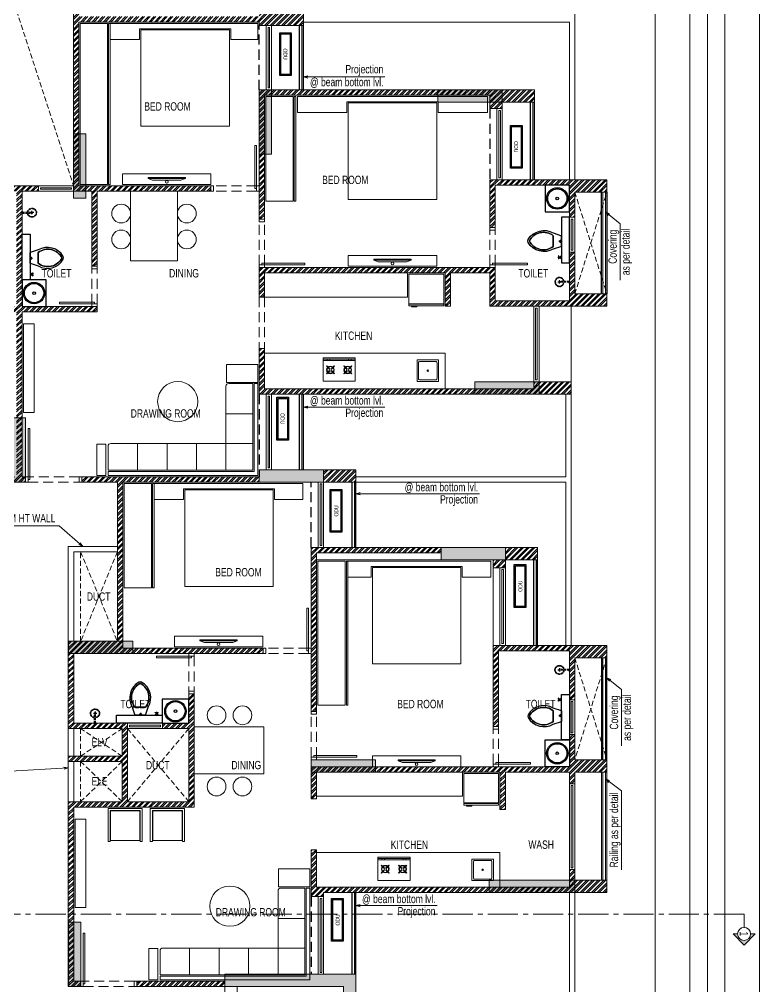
# Model space of a CAD drawing. Header units: inches. Extents: x 822859 to 1009930, y 496782 to 576896.
# Drawn here: x 873649 to 887462, y 515730 to 533772 of the extents above; entities that cross this region are included whole.
import ezdxf
from ezdxf.enums import TextEntityAlignment as Align

# ---------------------------------------------------------------- set-up
doc = ezdxf.new("R2010")
doc.units = ezdxf.units.IN
doc.header["$LTSCALE"] = 750
doc.header["$MEASUREMENT"] = 0
for name, pattern in [('CENTER', [2, 1.25, -0.25, 0.25, -0.25]), ('CENTER2', [1.125, 0.75, -0.125, 0.125, -0.125]), ('HIDDEN', [0.375, 0.25, -0.125]), ('HIDDEN2', [0.1875, 0.125, -0.0625])]:
    doc.linetypes.add(name, pattern=pattern)
for name, color, linetype, lineweight in [('COLUMN', 5, 'Continuous', 13), ('d-fur', 250, 'Continuous', 9), ('DOOR-MSA', 8, 'Continuous', 13), ('DOTTED LINE-MSA', 8, 'HIDDEN2', 13), ('ELE-01-MSA', 8, 'Continuous', 18), ('ELE-03-MSA', 145, 'Continuous', 18), ('ELE-04-MSA', 139, 'Continuous', 15), ('FURNITURE-MSA', 251, 'Continuous', 5), ('SECTION LINE', 14, 'CENTER', 9), ('TEXT DETAIL-MSA', 8, 'Continuous', 13), ('TEXT ROOM NAME-MSA', 8, 'Continuous', 13), ('WALL HATCH-MSA', 251, 'Continuous', 9), ('WALL-MSA', 11, 'Continuous', 18), ('WINDOW-MSA', 8, 'Continuous', 13)]:
    doc.layers.add(name, color=color, linetype=linetype, lineweight=lineweight)
for name, color, linetype in [('ELE-02-MSA', 8, 'Continuous'), ('P.FIXTURE', 8, 'Continuous'), ('R.C.C HATCH-MSA', 250, 'Continuous')]:
    doc.layers.add(name, color=color, linetype=linetype)
doc.styles.add('125', font='swisscl.ttf', dxfattribs={"height": 125})
doc.styles.add('ARIAL', font='ARIALN.TTF', dxfattribs={"height": 360})
doc.styles.add('Arial Narrow', font='swisscl.ttf', dxfattribs={"height": 150})
doc.styles.add('Arial-Reg', font='swisscl.ttf', dxfattribs={"height": 155})
doc.styles.add('MtXpl_Swis721_LtCn_B', font='swisscl.ttf')
doc.dimstyles.new('100 K.T', dxfattribs={"dimtxt": 360, "dimasz": 80, "dimexe": 0.18, "dimexo": 0.0625, "dimgap": 1, "dimtad": 1, "dimdec": 0, "dimzin": 0, "dimdsep": 46, "dimtxsty": 'ARIAL', "dimblk": 'DOT', "dimcen": 0.09, "dimse1": 1, "dimse2": 1, "dimclrd": 50, "dimclrt": 256, "dimadec": 0, "dimazin": 0, "dimtfac": 1, "dimtdec": 0, "dimtofl": 0, "dimtmove": 1, "dimatfit": 0, "dimfxl": 1, "dimtolj": 1, "dimtzin": 0, "dimlwd": -1, "dimarcsym": 0})
pattern_1 = [(45, (36976.4, 0), (-53.0330086, 53.0330086), []), (45, (37011.755, 0), (-53.0330086, 53.0330086), [])]

# ---------------------------------------------------------------- blocks, each defined once
blk = doc.blocks.new('t4tgg34')
for points in [[(375405, -62759), (375391, -62745), (375391, -62738), (375371, -62738), (375371, -62720), (375391, -62720), (375391, -62713), (375405, -62699), (375405, -62635), (375255, -62585, 0.412342), (374785, -62709, 0.132891), (374785, -62761, 0.412336), (375255, -62885), (375405, -62835)], [(375255, -62835, -0.475238), (374809, -62735, -0.475243), (375255, -62635)]]:
    blk.add_lwpolyline(points, format="xyb", close=True)
blk.add_lwpolyline([(375255, -62835), (375255, -62635, 0.475243), (374809, -62735, 0.475238), (375255, -62835, 0.489246)], format="xyb")
blk.add_lwpolyline([(375405, -62635), (375405, -62699), (375391, -62713), (375391, -62720), (375371, -62720), (375371, -62738), (375391, -62738), (375391, -62745), (375405, -62759), (375405, -62699), (375405, -62835)])
blk = doc.blocks.new('9')
at = {"linetype": 'Continuous'}
for p, q in [((709870, -390415), (709870, -390434)), ((709876, -390415), (709876, -390434)), ((709876, -390434), (709870, -390434))]:
    blk.add_line(p, q, dxfattribs=at)
for points in [[(709876, -390396), (709876, -390377), (709870, -390377), (709870, -390396)], [(709895, -390396), (709920, -390370), (709920, -390440), (709895, -390415)]]:
    blk.add_lwpolyline(points, dxfattribs=at)
blk.add_lwpolyline([(709895, -390415), (709870, -390415), (709870, -390396), (709895, -390396)], close=True, dxfattribs=at)
blk = doc.blocks.new('SHOWE')
at = {"linetype": 'HIDDEN', "ltscale": 0.2}
for p, q in [((3964261, -1171718), (3964261, -1171675)), ((3964261, -1171675), (3964263, -1171675)), ((3964261, -1171718), (3964263, -1171718)), ((3964264, -1171676), (3964264, -1171716)), ((3964269, -1171681), (3964269, -1171696)), ((3964269, -1171689), (3964438, -1171689)), ((3964269, -1171712), (3964269, -1171696)), ((3964269, -1171704), (3964438, -1171704)), ((3964479, -1171696), (3964416, -1171696)), ((3964447, -1171665), (3964447, -1171728))]:
    blk.add_line(p, q, dxfattribs=at)
for radius in [12.5, 10.6]:
    blk.add_circle((3964447, -1171696), radius, dxfattribs=at)
for centre, radius, start, end in [((3964447, -1171696), 84.1, 185.2383, 174.7617), ((3964447, -1171696), 81.4, 185.4105, 174.5895), ((3964447, -1171696), 78, 185.6496, 174.3504), ((3964262, -1171676), 1.76, 358.0282, 62.0821), ((3964262, -1171716), 1.76, 297.9179, 1.9718), ((3964260, -1171685), 10.1, 28.3436, 64.2104), ((3964260, -1171707), 10.1, 295.7896, 331.6564)]:
    blk.add_arc(centre, radius, start, end, dxfattribs=at)
blk = doc.blocks.new('A$C0454f6c0')
at = {"layer": 'WINDOW-MSA', "ltscale": 5000}
for points in [[(0, 1050), (0, 1000), (-100, 1000), (-100, 1050)], [(0, 0), (0, 50), (-100, 50), (-100, 0)]]:
    blk.add_lwpolyline(points, close=True, dxfattribs=at)
at = {"layer": 'WINDOW-MSA', "linetype": 'HIDDEN'}
for points in [[(-100, 1000), (-100, 50)], [(0, 50), (0, 1000)]]:
    blk.add_lwpolyline(points, dxfattribs=at)
at = {"layer": 'WINDOW-MSA', "ltscale": 5000, "elevation": 0}
blk.add_lwpolyline([(-50, 50), (-1000, 50), (-1000, 80), (-50, 80)], close=True, dxfattribs=at)
blk = doc.blocks.new('A$C16cd5f5f')
at = {"layer": 'WINDOW-MSA', "ltscale": 5000}
for points in [[(50, 50), (50, 850), (80, 850), (80, 50)], [(0, 0), (50, 0), (50, 100), (0, 100)], [(900, 0), (850, 0), (850, 100), (900, 100)]]:
    blk.add_lwpolyline(points, close=True, dxfattribs=at)
at = {"layer": 'WINDOW-MSA', "linetype": 'HIDDEN', "elevation": 0}
blk.add_lwpolyline([(50, 100), (850, 100)], dxfattribs=at)
at = {"layer": 'WINDOW-MSA', "linetype": 'HIDDEN'}
blk.add_lwpolyline([(50, 0), (850, 0)], dxfattribs=at)
blk = doc.blocks.new('A$Ca69f7aba')
at = {"layer": 'WINDOW-MSA', "ltscale": 5000}
for points in [[(-750, 0), (-700, 0), (-700, -100), (-750, -100)], [(0, 0), (-50, 0), (-50, -100), (0, -100)], [(-50, -50), (-50, -700), (-80, -700), (-80, -50)]]:
    blk.add_lwpolyline(points, close=True, dxfattribs=at)
at = {"layer": 'WINDOW-MSA', "linetype": 'HIDDEN'}
blk.add_lwpolyline([(-50, 0), (-700, 0)], dxfattribs=at)
at = {"layer": 'WINDOW-MSA', "linetype": 'HIDDEN', "elevation": 0}
blk.add_lwpolyline([(-50, -100), (-700, -100)], dxfattribs=at)
blk = doc.blocks.new('A$Cbea8c011')
at = {"layer": 'ELE-02-MSA', "elevation": 0}
for points in [[(400, -108), (-400, -108), (-400, 108), (400, 108)], [(380, -88), (-380, -88), (-380, 88), (380, 88)]]:
    blk.add_lwpolyline(points, close=True, dxfattribs=at)
at = {"layer": 'TEXT DETAIL-MSA', "style": 'Arial Narrow'}
blk.add_text('ODU', height=75, dxfattribs=at).set_placement((-106, -42, 0))
blk = doc.blocks.new('BLOCK-G & H TYPICAL COLOUMN')
at = {"layer": 'R.C.C HATCH-MSA'}
h = blk.add_hatch(color=256, dxfattribs=at)
h.dxf.hatch_style = 1
h.paths.add_polyline_path([(172697.62, -104207.75), (172688.57, -104207.75), (172688.57, -104255), (172697.62, -104255)])
h.paths.add_polyline_path([(172327.12, -104207.75), (172336.18, -104207.75), (172336.18, -104255), (172327.12, -104255)])
h.paths.add_polyline_path([(172819.88, -104207.75), (172819.88, -104216.81), (172867.12, -104216.81), (172867.12, -104207.75)])
h.paths.add_polyline_path([(172204.87, -104207.75), (172204.87, -104216.81), (172157.62, -104216.81), (172157.62, -104207.75)])
h.paths.add_polyline_path([(172561.18, -104240.06), (172552.12, -104240.06), (172552.12, -104287.31), (172561.18, -104287.31)])
h.paths.add_polyline_path([(172463.57, -104240.06), (172472.62, -104240.06), (172472.62, -104287.31), (172463.57, -104287.31)])
h.paths.add_polyline_path([(172177.87, -104422.2), (172177.87, -104431.25), (172130.62, -104431.25), (172130.62, -104422.2)])
h.paths.add_polyline_path([(172894.12, -104422.2), (172894.12, -104431.25), (172846.88, -104431.25), (172846.88, -104422.2)])
h.paths.add_polyline_path([(172336.12, -104486.75), (172336.12, -104495.81), (172288.87, -104495.81), (172288.87, -104486.75)])
h.paths.add_polyline_path([(172202.62, -104543.75), (172202.62, -104552.81), (172155.37, -104552.81), (172155.37, -104543.75)])
h.paths.add_polyline_path([(172822.13, -104543.75), (172822.13, -104552.81), (172869.37, -104552.81), (172869.37, -104543.75)])
h.paths.add_polyline_path([(172516.9, -104495.81), (172507.85, -104495.81), (172507.85, -104448.56), (172516.9, -104448.56)])
h.paths.add_polyline_path([(172697.62, -104104.25), (172688.57, -104104.25), (172688.57, -104057.01), (172697.62, -104057.01)])
h.paths.add_polyline_path([(172327.12, -104104.25), (172336.18, -104104.25), (172336.18, -104057.01), (172327.12, -104057.01)])
h.paths.add_polyline_path([(172819.88, -104104.25), (172819.88, -104095.2), (172867.12, -104095.2), (172867.12, -104104.25)])
h.paths.add_polyline_path([(172204.87, -104104.25), (172204.87, -104095.2), (172157.62, -104095.2), (172157.62, -104104.25)])
h.paths.add_polyline_path([(172561.18, -104071.94), (172552.12, -104071.94), (172552.12, -104024.7), (172561.18, -104024.7)])
h.paths.add_polyline_path([(172463.57, -104071.94), (172472.62, -104071.94), (172472.62, -104024.7), (172463.57, -104024.7)])
h.paths.add_polyline_path([(172177.87, -103889.81), (172177.87, -103880.75), (172130.62, -103880.75), (172130.62, -103889.81)])
h.paths.add_polyline_path([(172894.12, -103889.81), (172894.12, -103880.75), (172846.88, -103880.75), (172846.88, -103889.81)])
h.paths.add_polyline_path([(172336.12, -103825.25), (172336.12, -103816.2), (172288.87, -103816.2), (172288.87, -103825.25)])
h.paths.add_polyline_path([(172202.62, -103768.25), (172202.62, -103759.2), (172155.37, -103759.2), (172155.37, -103768.25)])
h.paths.add_polyline_path([(172822.13, -103768.25), (172822.13, -103759.2), (172869.37, -103759.2), (172869.37, -103768.25)])
h.paths.add_polyline_path([(172516.9, -103816.2), (172507.85, -103816.2), (172507.85, -103863.44), (172516.9, -103863.44)])
h.paths.add_polyline_path([(172548.37, -103699.31), (172548.37, -103690.25), (172595.62, -103690.25), (172595.62, -103699.31)])
h.paths.add_polyline_path([(172476.37, -103699.31), (172476.37, -103690.25), (172429.13, -103690.25), (172429.13, -103699.31)])
h.paths.add_polyline_path([(172726.82, -103612.31), (172726.82, -103603.25), (172774.06, -103603.25), (172774.06, -103612.31)])
h.paths.add_polyline_path([(172297.93, -103612.31), (172297.93, -103603.25), (172250.69, -103603.25), (172250.69, -103612.31)])
h.paths.add_polyline_path([(172920.37, -103523.81), (172920.37, -103514.75), (172857.56, -103514.75), (172857.56, -103523.81)])
h.paths.add_polyline_path([(172104.37, -103523.81), (172104.37, -103514.75), (172167.19, -103514.75), (172167.19, -103523.81)])
h.paths.add_polyline_path([(172476.37, -103492.94), (172467.32, -103492.94), (172467.32, -103445.7), (172476.37, -103445.7)])
h.paths.add_polyline_path([(172548.37, -103492.94), (172557.43, -103492.94), (172557.43, -103445.7), (172548.37, -103445.7)])
h.paths.add_polyline_path([(172663.43, -103454.75), (172759.5, -103454.75), (172759.5, -103349.7), (172663.43, -103349.7), (172663.43, -103358.75), (172750.44, -103358.75), (172750.44, -103445.7), (172663.43, -103445.7)])
h.paths.add_polyline_path([(172361.32, -103454.75), (172265.25, -103454.75), (172265.25, -103349.7), (172361.32, -103349.7), (172361.32, -103358.75), (172274.31, -103358.75), (172274.31, -103445.7), (172361.32, -103445.7)])
h.paths.add_polyline_path([(172428.37, -103358.75), (172419.32, -103358.75), (172419.32, -103311.51), (172428.37, -103311.51)])
h.paths.add_polyline_path([(172428.37, -103132.74), (172419.32, -103132.74), (172419.32, -103179.99), (172428.37, -103179.99)])
h.paths.add_polyline_path([(172151.62, -103286.75), (172151.62, -103277.7), (172104.37, -103277.7), (172104.37, -103286.75)])
h.paths.add_polyline_path([(172245.43, -103162.74), (172245.43, -103153.68), (172198.19, -103153.68), (172198.19, -103162.74)])
h.paths.add_polyline_path([(172428.37, -103021.25), (172419.32, -103021.25), (172419.32, -103068.5), (172428.37, -103068.5)])
h.paths.add_polyline_path([(172245.43, -102997.25), (172236.37, -102997.25), (172236.37, -103044.5), (172245.43, -103044.5)])
h.paths.add_polyline_path([(172104.37, -102997.25), (172104.37, -103006.31), (172151.62, -103006.31), (172151.62, -102997.25)])
h.paths.add_polyline_path([(172596.37, -103358.75), (172605.43, -103358.75), (172605.43, -103311.51), (172596.37, -103311.51)])
h.paths.add_polyline_path([(172596.37, -103132.74), (172605.43, -103132.74), (172605.43, -103179.99), (172596.37, -103179.99)])
h.paths.add_polyline_path([(172873.13, -103286.75), (172873.13, -103277.7), (172920.37, -103277.7), (172920.37, -103286.75)])
h.paths.add_polyline_path([(172779.32, -103162.74), (172779.32, -103153.68), (172826.56, -103153.68), (172826.56, -103162.74)])
h.paths.add_polyline_path([(172596.37, -103021.25), (172605.43, -103021.25), (172605.43, -103068.5), (172596.37, -103068.5)])
h.paths.add_polyline_path([(172779.32, -102997.25), (172788.37, -102997.25), (172788.37, -103044.5), (172779.32, -103044.5)])
h.paths.add_polyline_path([(172920.37, -102997.25), (172920.37, -103006.31), (172873.13, -103006.31), (172873.13, -102997.25)])
h.paths.add_polyline_path([(172548.37, -104612.7), (172548.37, -104621.75), (172595.62, -104621.75), (172595.62, -104612.7)])
h.paths.add_polyline_path([(172476.37, -104612.7), (172476.37, -104621.75), (172429.13, -104621.75), (172429.13, -104612.7)])
h.paths.add_polyline_path([(172297.93, -104699.7), (172297.93, -104708.75), (172250.69, -104708.75), (172250.69, -104699.7)])
h.paths.add_polyline_path([(172104.37, -104788.2), (172104.37, -104797.25), (172167.19, -104797.25), (172167.19, -104788.2)])
h.paths.add_polyline_path([(172726.82, -104699.7), (172726.82, -104708.75), (172774.06, -104708.75), (172774.06, -104699.7)])
h.paths.add_polyline_path([(172920.37, -104788.2), (172920.37, -104797.25), (172857.56, -104797.25), (172857.56, -104788.2)])
h.paths.add_polyline_path([(172476.37, -104819.06), (172467.32, -104819.06), (172467.32, -104866.31), (172476.37, -104866.31)])
h.paths.add_polyline_path([(172548.37, -104819.06), (172557.43, -104819.06), (172557.43, -104866.31), (172548.37, -104866.31)])
h.paths.add_polyline_path([(172663.43, -104857.25), (172759.5, -104857.25), (172759.5, -104962.31), (172663.43, -104962.31), (172663.43, -104953.25), (172750.44, -104953.25), (172750.44, -104866.31), (172663.43, -104866.31)])
h.paths.add_polyline_path([(172361.32, -104857.25), (172265.25, -104857.25), (172265.25, -104962.31), (172361.32, -104962.31), (172361.32, -104953.25), (172274.31, -104953.25), (172274.31, -104866.31), (172361.32, -104866.31)])
h.paths.add_polyline_path([(172428.37, -104953.25), (172419.32, -104953.25), (172419.32, -105000.5), (172428.37, -105000.5)])
h.paths.add_polyline_path([(172428.37, -105178.31), (172419.32, -105178.31), (172419.32, -105131.06), (172428.37, -105131.06)])
h.paths.add_polyline_path([(172151.62, -105025.25), (172151.62, -105034.31), (172104.37, -105034.31), (172104.37, -105025.25)])
h.paths.add_polyline_path([(172245.43, -105072.5), (172236.37, -105072.5), (172236.37, -105025.25), (172245.43, -105025.25)])
h.paths.add_polyline_path([(172428.37, -105290.75), (172419.32, -105290.75), (172419.32, -105243.51), (172428.37, -105243.51)])
h.paths.add_polyline_path([(172245.43, -105314.75), (172236.37, -105314.75), (172236.37, -105267.51), (172245.43, -105267.51)])
h.paths.add_polyline_path([(172104.37, -105277.35), (172113.43, -105277.35), (172113.43, -105314.75), (172104.37, -105314.75)])
h.paths.add_polyline_path([(172596.37, -104953.25), (172605.43, -104953.25), (172605.43, -105000.5), (172596.37, -105000.5)])
h.paths.add_polyline_path([(172596.37, -105178.31), (172605.43, -105178.31), (172605.43, -105131.06), (172596.37, -105131.06)])
h.paths.add_polyline_path([(172873.13, -105025.25), (172873.13, -105034.31), (172920.37, -105034.31), (172920.37, -105025.25)])
h.paths.add_polyline_path([(172788.37, -105025.25), (172779.32, -105025.25), (172779.32, -105072.5), (172788.37, -105072.5)])
h.paths.add_polyline_path([(172596.37, -105290.75), (172605.43, -105290.75), (172605.43, -105243.51), (172596.37, -105243.51)])
h.paths.add_polyline_path([(172779.32, -105314.75), (172788.37, -105314.75), (172788.37, -105267.51), (172779.32, -105267.51)])
h.paths.add_polyline_path([(172911.32, -105314.75), (172920.37, -105314.75), (172920.37, -105277.35), (172911.32, -105277.35)])
h.paths.add_polyline_path([(172688.63, -104486.75), (172688.63, -104495.81), (172735.87, -104495.81), (172735.87, -104486.75)])
h.paths.add_polyline_path([(172688.63, -103825.25), (172688.63, -103816.2), (172735.87, -103816.2), (172735.87, -103825.25)])
at = {"layer": 'COLUMN'}
for points in [[(172697.62, -104207.75), (172688.57, -104207.75), (172688.57, -104255), (172697.62, -104255)], [(172819.88, -104207.75), (172819.88, -104216.81), (172867.12, -104216.81), (172867.12, -104207.75)], [(172561.18, -104240.06), (172552.12, -104240.06), (172552.12, -104287.31), (172561.18, -104287.31)], [(172894.12, -104422.2), (172894.12, -104431.25), (172846.88, -104431.25), (172846.88, -104422.2)], [(172516.9, -104495.81), (172507.85, -104495.81), (172507.85, -104448.56), (172516.9, -104448.56)], [(172688.63, -104486.75), (172688.63, -104495.81), (172735.87, -104495.81), (172735.87, -104486.75)], [(172822.13, -104543.75), (172822.13, -104552.81), (172869.37, -104552.81), (172869.37, -104543.75)], [(172548.37, -104612.7), (172548.37, -104621.75), (172595.62, -104621.75), (172595.62, -104612.7)], [(172726.82, -104699.7), (172726.82, -104708.75), (172774.06, -104708.75), (172774.06, -104699.7)], [(172920.37, -104788.2), (172920.37, -104797.25), (172857.56, -104797.25), (172857.56, -104788.2)], [(172548.37, -104819.06), (172557.43, -104819.06), (172557.43, -104866.31), (172548.37, -104866.31)], [(172663.43, -104857.25), (172759.5, -104857.25), (172759.5, -104962.31), (172663.43, -104962.31), (172663.43, -104953.25), (172750.44, -104953.25), (172750.44, -104866.31), (172663.43, -104866.31)]]:
    blk.add_lwpolyline(points, close=True, dxfattribs=at)
blk = doc.blocks.new('_Dot')
at = {"linetype": 'ByBlock', "lineweight": -2}
blk.add_line((-0.5, 0), (-1, 0), dxfattribs=at)
at = {"linetype": 'ByBlock', "const_width": 0.5}
blk.add_lwpolyline([(-0.25, 0, 1), (0.25, 0, 1)], format="xyb", close=True, dxfattribs=at)
blk = doc.blocks.new('STUV')
at = {"layer": 'FURNITURE-MSA'}
for p, q in [((169, 0, 0), (169, -600, 0)), ((-81, -70), (-75, -63)), ((-31, -120), (-81, -70)), ((-81, -207), (-31, -157)), ((-75, -63), (-25, -113)), ((-25, -163), (-75, -213)), ((-25, -113), (-31, -120)), ((-31, -157), (-25, -163)), ((12, -113), (62, -63)), ((18, -120), (12, -113)), ((12, -163), (18, -157)), ((62, -213), (12, -163)), ((68, -70), (18, -120)), ((18, -157), (68, -207)), ((62, -63), (68, -70)), ((169, -76, 0), (194, -76, 0)), ((194, -126, 0), (169, -126, 0)), ((-75, -213), (-81, -207)), ((68, -207), (62, -213)), ((-81, -393), (-75, -387)), ((-31, -443), (-81, -393)), ((-81, -530), (-31, -480)), ((-75, -537), (-81, -530)), ((-75, -387), (-25, -437)), ((-25, -487), (-75, -537)), ((-25, -437), (-31, -443)), ((-31, -480), (-25, -487)), ((12, -437), (62, -387)), ((18, -443), (12, -437)), ((12, -487), (18, -480)), ((62, -537), (12, -487)), ((68, -393), (18, -443)), ((18, -480), (68, -530)), ((62, -387), (68, -393)), ((68, -530), (62, -537)), ((194, -474, 0), (169, -474, 0)), ((194, -524, 0), (169, -524, 0))]:
    blk.add_line(p, q, dxfattribs=at)
for points in [[(-219, -600), (219, -600), (219, 0), (-219, 0)], [(219, -600), (194, -600), (194, 0), (219, 0)]]:
    blk.add_lwpolyline(points, close=True, dxfattribs=at)
for centre, radius in [((-7, -138), 70.6), ((-7, -138), 61.8), ((-7, -138), 22.1), ((-7, -462), 70.6), ((-7, -462), 61.8), ((-7, -462), 22.1)]:
    blk.add_circle(centre, radius, dxfattribs=at)
blk = doc.blocks.new('G$C1887B0AA')
at = {"layer": 'FURNITURE-MSA'}
blk.add_lwpolyline([(0, 0), (300, 0), (300, 300), (0, 300)], close=True, dxfattribs=at)
blk.add_lwpolyline([(40, 20), (260, 20, 0.414214), (280, 40), (280, 260, 0.414214), (260, 280), (40, 280, 0.414214), (20, 260), (20, 40, 0.414214)], format="xyb", close=True, dxfattribs=at)
blk.add_circle((150, 150), 10, dxfattribs=at)
blk = doc.blocks.new('G$C7997B730')
at = {"layer": 'FURNITURE-MSA'}
for p, q in [((36, 1325, 0), (0, 1325, 0)), ((0, 1325, 0), (0, 0, 0)), ((36, 1325, 0), (0, 1325, 0)), ((93, 1169, 0), (36, 1325, 0)), ((36, 0, 0), (36, 1325, 0)), ((93, 1169, 0), (36, 1325, 0)), ((93, 156, 0), (93, 1169, 0)), ((36, 0, 0), (0, 0, 0)), ((93, 156, 0), (36, 0, 0))]:
    blk.add_line(p, q, dxfattribs=at)
blk = doc.blocks.new('G$CA9DB4A96')
at = {"layer": 'FURNITURE-MSA'}
for points in [[(550, 0), (550, 650), (0, 650), (0, 0)], [(560, 0), (590, 0), (590, 650), (560, 650)], [(590, 500), (610, 500), (610, 600), (590, 600)]]:
    blk.add_lwpolyline(points, close=True, dxfattribs=at)
blk = doc.blocks.new('A$Caebde61c')
at = {"layer": 'FURNITURE-MSA'}
for p, q in [((17607, -34612), (17607, -34162)), ((17607, -34612), (14939, -34612)), ((14939, -35660), (18307, -35660)), ((14219, -36792, 0), (14719, -36792, 0)), ((12569, -37843), (12569, -37343)), ((13119, -37843), (13119, -37343)), ((13669, -37843), (13669, -37343)), ((14219, -37343, 0), (14219, -37843, 0)), ((14219, -37343, 0), (14719, -37343, 0)), ((19201, -39511), (15910, -39511)), ((19201, -41110), (19201, -39660)), ((18631, -43922), (18631, -43472)), ((15910, -43922), (18631, -43922)), ((15910, -44970), (19331, -44970)), ((19331, -44970), (19331, -45620)), ((15190, -46203, 0), (15690, -46203, 0)), ((13540, -47254), (13540, -46754)), ((14090, -47254), (14090, -46754)), ((14640, -47254), (14640, -46754)), ((15190, -46754, 0), (15190, -47254, 0)), ((15190, -46754, 0), (15690, -46754, 0))]:
    blk.add_line(p, q, dxfattribs=at)
for points in [[(11498, -32512), (11498, -29507), (12008, -29507), (12008, -32512)], [(12028, -32512), (12028, -29507), (12058, -29507), (12058, -32512)], [(14308, -29607), (12608, -29607), (12608, -29807), (12058, -29807), (12058, -29507), (14814, -29507), (14814, -29807), (14308, -29807)], [(12633, -29627), (12633, -31427), (14283, -31427), (14283, -29627)], [(14964, -32822), (14964, -30872), (15474, -30872), (15474, -32822)], [(15494, -32822), (15494, -30872), (15524, -30872), (15524, -32822)], [(18176, -30972), (16476, -30972), (16476, -31172), (15552, -31172), (15552, -30872), (19100, -30872), (19100, -31172), (18176, -31172)], [(16501, -30992), (16501, -32792), (18151, -32792), (18151, -30992)], [(13939, -32312), (13939, -32512), (12289, -32512), (12289, -32312)], [(12438, -33937), (12438, -32637), (13313, -32637), (13313, -33937)], [(18151, -33837), (18151, -34037), (16501, -34037), (16501, -33837)], [(10638, -35113), (10438, -35113), (10438, -36763), (10638, -36763)], [(14229, -36205), (14229, -35868), (14814, -35868), (14814, -36205)], [(14814, -36225), (14744, -36225), (14744, -37868), (12019, -37868), (12019, -37938), (14814, -37938)], [(11979, -37354), (11809, -37354), (11809, -37939), (11979, -37939)], [(12317, -40038), (12317, -38088), (12827, -38088), (12827, -40038)], [(12847, -40038), (12847, -38088), (12877, -38088), (12877, -40038)], [(15127, -38188), (13427, -38188), (13427, -38388), (12877, -38388), (12877, -38088), (15650, -38088), (15650, -38388), (15127, -38388)], [(13452, -38208), (13452, -40008), (15102, -40008), (15102, -38208)], [(15935, -42222), (15935, -39536), (16445, -39536), (16445, -42222)], [(16465, -42222), (16465, -39536), (16495, -39536), (16495, -42222)], [(18626, -39636), (16926, -39636), (16926, -39836), (16495, -39836), (16495, -39536), (19163, -39536), (19163, -39836), (18626, -39836)], [(16951, -39656), (16951, -41456), (18601, -41456), (18601, -39656)], [(14906, -40937), (14906, -41137), (13256, -41137), (13256, -40937)], [(14926, -43506), (13626, -43506), (13626, -42631), (14926, -42631)], [(18601, -43172), (18601, -43372), (16951, -43372), (16951, -43172)], [(11603, -44349), (11403, -44349), (11403, -45999), (11603, -45999)], [(15200, -45615), (15200, -45279), (15785, -45279), (15785, -45615)], [(15785, -45635), (15715, -45635), (15715, -47279), (12990, -47279), (12990, -47349), (15785, -47349)], [(12950, -46764), (12780, -46764), (12780, -47349), (12950, -47349)]]:
    blk.add_lwpolyline(points, close=True, dxfattribs=at)
blk.add_lwpolyline([(18307, -35660), (18307, -36324)], dxfattribs=at)
for points in [[(14719, -37843), (12019, -37843), (12019, -37393, -0.414214), (12069, -37343), (14219, -37343), (14219, -36275, -0.414214), (14269, -36225), (14719, -36225), (14719, -37843)], [(15690, -47254), (12990, -47254), (12990, -46804, -0.414214), (13040, -46754), (15190, -46754), (15190, -45685, -0.414214), (15240, -45635), (15690, -45635), (15690, -47254)]]:
    blk.add_lwpolyline(points, format="xyb", dxfattribs=at)
for centre, radius in [((13114, -32463, 0), 25), ((12263, -33055), 175), ((13488, -33055), 175), ((12263, -33537), 175), ((13488, -33537), 175), ((17326, -33988, 0), 25), ((13319, -36562, 0), 375), ((14081, -41088, 0), 25), ((14043, -42413), 175), ((14526, -42413), 175), ((17776, -43323, 0), 25), ((14043, -43741), 175), ((14526, -43741), 175), ((14291, -45973, 0), 375)]:
    blk.add_circle(centre, radius, dxfattribs=at)
for p, xscale, yscale, zscale, rotation in [((13461, -32383, 0), -0.524880000000001, 0.524880000000001, 0.524880000000001, 89.99999999999993), ((17674, -33907, 0), -0.524880000000001, 0.524880000000001, 0.524880000000001, 89.99999999999993), ((14429, -41008, 0), -0.5248800000000007, 0.5248800000000007, 0.5248800000000007, 90), ((18124, -43242, 0), -0.5248800000000007, 0.5248800000000007, 0.5248800000000007, 90)]:
    blk.add_blockref('G$C7997B730', p, dxfattribs=dict(at, xscale=xscale, yscale=yscale, zscale=zscale, rotation=rotation))
at = {"layer": 'FURNITURE-MSA', "xscale": -1}
for name, p, rotation in [('G$CA9DB4A96', (18282, -34187), 89.99999999999993), ('STUV', (16629, -35964, 0), 270), ('G$CA9DB4A96', (19306, -43497), 90), ('STUV', (17653, -45275, 0), 270)]:
    blk.add_blockref(name, p, dxfattribs=dict(at, rotation=rotation))
at = {"layer": 'FURNITURE-MSA', "xscale": -1.333333333333333, "yscale": 1.333333333333333, "zscale": 1.333333333333333}
for p in [(18184, -36185), (19208, -45495)]:
    blk.add_blockref('G$C1887B0AA', p, dxfattribs=at)
blk = doc.blocks.new('section sym.')
h = blk.add_hatch(color=256)
h.dxf.hatch_style = 1
h.paths.add_polyline_path([(-240, 90), (-240, 153), (-393, 0), (-240, -153), (-240, -90, -0.414214), (-330, 0, -0.414214)])
at = {"layer": 'SECTION LINE', "linetype": 'Continuous'}
blk.add_line((-150, 0), (0, 0), dxfattribs=at)
blk.add_lwpolyline([(-240, -90), (-240, -153), (-393, 0), (-240, 153), (-240, 90)], dxfattribs=at)
blk.add_circle((-240, 0), 90, dxfattribs=at)
blk = doc.blocks.new('A$C37e82350')
at = {"layer": 'SECTION LINE', "linetype": 'CENTER2'}
blk.add_lwpolyline([(46181, 15657), (46124, 15657), (46124, -11420), (46168, -11420)], dxfattribs=at)
at = {"layer": 'SECTION LINE', "xscale": -1.347826086956522, "yscale": 1.347826086956522, "zscale": 1.347826086956522}
blk.add_blockref('section sym.', (46168, 15657, 0), dxfattribs=at)
at = {"layer": 'SECTION LINE', "style": '125'}
blk.add_text('1', height=155, dxfattribs=at).set_placement((46487, 15654, 0), align=Align.MIDDLE)

msp = doc.modelspace()

# ---------------------------------------------------------------- hatches: boundary and pattern name
at = {"layer": 'WALL HATCH-MSA'}
h = msp.add_hatch(dxfattribs=at)
h.set_pattern_fill('ANSI32', color=256, scale=200)
h.set_pattern_definition(pattern_1)
h.paths.add_polyline_path([(878124, 533887), (878124, 533822), (874759, 533822), (874759, 536877), (877224, 536877), (877224, 536977), (875099, 536977), (875099, 538378), (874999, 538378), (874999, 536977), (874659, 536977), (874659, 530567), (874999, 530567), (874999, 529166), (875099, 529166), (875099, 530567), (877224, 530567), (877224, 530667), (874759, 530667), (874759, 533722), (878124, 533722), (878124, 533657), (878954, 533657), (878954, 533887)])
h = msp.add_hatch(dxfattribs=at)
h.set_pattern_fill('ANSI32', color=256, scale=200)
h.set_pattern_definition(pattern_1)
h.paths.add_polyline_path([(883260, 532227), (883260, 532457), (878124, 532457), (878124, 530042), (878224, 530042), (878224, 532357), (882430, 532357), (882430, 532107), (882660, 532107), (882660, 532227)])
h = msp.add_hatch(dxfattribs=at)
h.set_pattern_fill('ANSI32', color=256, scale=200)
h.set_pattern_definition(pattern_1)
h.paths.add_polyline_path([(873699, 530567), (874009, 530567), (874009, 530667), (873289, 530667), (873289, 530567), (873599, 530567), (873599, 528416), (872199, 528416), (872199, 528316), (873599, 528316), (873599, 525241), (873534, 525241), (873534, 525141), (873764, 525141), (873764, 525241), (873699, 525241), (873699, 528316), (875099, 528316), (875099, 528416), (873699, 528416)])
h = msp.add_hatch(dxfattribs=at)
h.set_pattern_fill('ANSI32', color=256, scale=200)
h.set_pattern_definition(pattern_1)
h.paths.add_polyline_path([(884612, 530551), (884612, 530781), (882430, 530781), (882430, 529892), (882530, 529892), (882530, 530681), (883912, 530681), (883912, 530081), (884012, 530081), (884012, 530551)])
h = msp.add_hatch(dxfattribs=at)
h.set_pattern_fill('ANSI32', color=256, scale=200)
h.set_pattern_definition(pattern_1)
h.paths.add_polyline_path([(884012, 528649), (884012, 529431), (883912, 529431), (883912, 528519), (882530, 528519), (882530, 529142), (878124, 529142), (878124, 528592), (878224, 528592), (878224, 529042), (881593, 529042), (881593, 528419), (881693, 528419), (881693, 529042), (882430, 529042), (882430, 528419), (884612, 528419), (884612, 528649)])
h = msp.add_hatch(dxfattribs=at)
h.set_pattern_fill('ANSI32', color=256, scale=200)
h.set_pattern_definition(pattern_1)
h.paths.add_polyline_path([(883946, 526780), (883946, 527010), (883246, 527010), (883246, 526880), (878224, 526880), (878224, 527630), (878124, 527630), (878124, 526780)])
h = msp.add_hatch(dxfattribs=at)
h.set_pattern_fill('ANSI32', color=256, scale=200)
h.set_pattern_definition(pattern_1)
h.paths.add_polyline_path([(874814, 525241), (874814, 525141), (875478, 525141), (875478, 522172), (874563, 522172), (874563, 520542), (875568, 520542), (875568, 520030), (874563, 520030), (874563, 519930), (875568, 519930), (875568, 519180), (874563, 519180), (874563, 515730), (874793, 515730), (874793, 515830), (874663, 515830), (874663, 519080), (876911, 519080), (876911, 521192), (876811, 521192), (876811, 520642), (876318, 520642), (876318, 520542), (876811, 520542), (876811, 519180), (875668, 519180), (875668, 520642), (874663, 520642), (874663, 521942), (878196, 521942), (878196, 522042), (875578, 522042), (875578, 525141), (878126, 525141), (878126, 525241)])
h = msp.add_hatch(dxfattribs=at)
h.set_pattern_fill('ANSI32', color=256, scale=200)
h.set_pattern_definition(pattern_1)
h.paths.add_polyline_path([(879926, 525141), (879926, 525371), (879326, 525371), (879326, 525141)])
h = msp.add_hatch(dxfattribs=at)
h.set_pattern_fill('ANSI32', color=256, scale=200)
h.set_pattern_definition(pattern_1)
h.paths.add_polyline_path([(879196, 523823), (881517, 523823), (881517, 523923), (879096, 523923), (879096, 520862), (879196, 520862)])
h = msp.add_hatch(dxfattribs=at)
h.set_pattern_fill('ANSI32', color=256, scale=200)
h.set_pattern_definition(pattern_1)
h.paths.add_polyline_path([(883317, 523693), (883317, 523923), (882717, 523923), (882717, 523693)])
h = msp.add_hatch(dxfattribs=at)
h.set_pattern_fill('ANSI32', color=256, scale=200)
h.set_pattern_definition(pattern_1)
h.paths.add_polyline_path([(882487, 523693), (882487, 523544), (882717, 523544), (882717, 523693)])
h = msp.add_hatch(dxfattribs=at)
h.set_pattern_fill('ANSI32', color=256, scale=200)
h.set_pattern_definition(pattern_1)
h.paths.add_polyline_path([(882487, 522094), (882487, 520582), (882587, 520582), (882587, 521994), (883912, 521994), (883912, 521082), (884012, 521082), (884012, 521864), (884612, 521864), (884612, 522094)])
h = msp.add_hatch(dxfattribs=at)
h.set_pattern_fill('ANSI32', color=256, scale=200)
h.set_pattern_definition(pattern_1)
h.paths.add_polyline_path([(884612, 519732), (884612, 519962), (884012, 519962), (884012, 520432), (883912, 520432), (883912, 519832), (879096, 519832), (879096, 519232), (879196, 519232), (879196, 519732), (882617, 519732), (882617, 519032), (882717, 519032), (882717, 519732), (883912, 519732), (883912, 519514), (884012, 519514), (884012, 519732)])
h = msp.add_hatch(dxfattribs=at)
h.set_pattern_fill('ANSI32', color=256, scale=200)
h.set_pattern_definition(pattern_1)
h.paths.add_polyline_path([(884012, 517714), (884012, 517914), (883912, 517914), (883912, 517584), (879196, 517584), (879196, 518284), (879096, 518284), (879096, 517410), (879326, 517410), (879326, 517484), (884612, 517484), (884612, 517714)])
h = msp.add_hatch(dxfattribs=at)
h.set_pattern_fill('ANSI32', color=256, scale=200)
h.set_pattern_definition(pattern_1)
h.paths.add_polyline_path([(877486, 515830), (875843, 515830), (875843, 515730), (877486, 515730)])

# ---------------------------------------------------------------- linework, layer by layer
at = {"layer": 'd-fur', "ltscale": 100}
for points in [[(875305, 518439), (875345, 518439), (875345, 519015), (875903, 519015), (875903, 518439), (875943, 518439), (875943, 519055), (875305, 519055)], [(875897, 518459), (875351, 518459), (875351, 519009), (875897, 519009)], [(876093, 518439), (876133, 518439), (876133, 519015), (876692, 519015), (876692, 518439), (876732, 518439), (876732, 519055), (876093, 519055)], [(876686, 518459), (876139, 518459), (876139, 519009), (876686, 519009)]]:
    msp.add_lwpolyline(points, close=True, dxfattribs=at)
at = {"layer": 'Defpoints', "color": 1, "lineweight": 0}
for points in [[(887462, 566054), (859836, 566054), (859836, 501489), (887462, 501489)], [(886812, 565404), (860486, 565404), (860486, 502139), (886812, 502139)], [(886487, 565079), (860811, 565079), (860811, 502464), (886487, 502464)], [(886162, 564754), (861136, 564754), (861136, 502789), (886162, 502789)], [(885512, 564104), (861786, 564104), (861786, 503439), (885512, 503439)]]:
    msp.add_lwpolyline(points, close=True, dxfattribs=at)
at = {"layer": 'DOOR-MSA', "linetype": 'HIDDEN'}
for p, q in [((878124, 528592), (878124, 527630)), ((878224, 528592), (878224, 527630))]:
    msp.add_line(p, q, dxfattribs=at)
at = {"layer": 'DOTTED LINE-MSA'}
for p, q in [((872639, 536877), (874659, 530667)), ((874793, 522172), (874793, 523841)), ((874793, 523841), (875478, 522172)), ((875478, 523841), (874793, 522172)), ((874793, 520542), (874793, 520030)), ((875568, 520030), (874793, 520542)), ((874793, 520030), (875568, 520542)), ((875668, 520542), (876811, 519180)), ((876811, 520542), (875668, 519180)), ((874793, 519930), (874793, 519180)), ((875568, 519930), (874793, 519180)), ((874793, 519930), (875568, 519180))]:
    msp.add_line(p, q, dxfattribs=at)
for points in [[(884012, 530551), (884612, 528649)], [(884012, 528649), (884612, 530551)], [(884012, 521864), (884612, 519962)], [(884612, 521864), (884012, 519962)]]:
    msp.add_lwpolyline(points, dxfattribs=at)
at = {"layer": 'ELE-01-MSA'}
for p, q in [((884537, 528649), (884537, 530551)), ((884587, 530551), (884587, 528649)), ((874663, 522172), (874663, 523841)), ((884537, 521864), (884537, 519962)), ((884587, 519962), (884587, 521864)), ((874563, 520542), (874563, 520030)), ((874663, 520542), (874663, 520030)), ((874563, 519930), (874563, 519180)), ((874663, 519930), (874663, 519180))]:
    msp.add_line(p, q, dxfattribs=at)
at = {"layer": 'ELE-01-MSA', "lineweight": 0}
for p, q in [((884537, 517714), (884537, 519732)), ((884587, 517714), (884587, 519732))]:
    msp.add_line(p, q, dxfattribs=at)
at = {"layer": 'ELE-01-MSA'}
for points in [[(874563, 522172), (874563, 523941), (875478, 523941)], [(874663, 523841), (875478, 523841)]]:
    msp.add_lwpolyline(points, dxfattribs=at)
at = {"layer": 'ELE-02-MSA', "linetype": 'HIDDEN'}
for p, q in [((878124, 532457), (878124, 533657)), ((882430, 532107), (882430, 530781)), ((878124, 526780), (878124, 525241)), ((879096, 523923), (879096, 525141)), ((879096, 517410), (879096, 515960))]:
    msp.add_line(p, q, dxfattribs=at)
at = {"layer": 'ELE-02-MSA'}
for p, q in [((878879, 532457), (878879, 533657)), ((878929, 532457), (878929, 533657)), ((883185, 530781), (883185, 532227)), ((883235, 530781), (883235, 532227)), ((884512, 528649), (884512, 530551)), ((884612, 530551), (884612, 528649)), ((878879, 525371), (878879, 526780)), ((878929, 525371), (878929, 526780)), ((879851, 525141), (879851, 523923)), ((879901, 525141), (879901, 523923)), ((883242, 523693), (883242, 522094)), ((883292, 523693), (883292, 522094)), ((884512, 521864), (884512, 519962)), ((884612, 519962), (884612, 521864)), ((879851, 517483), (879851, 515960)), ((879901, 517483), (879901, 515960))]:
    msp.add_line(p, q, dxfattribs=at)
at = {"layer": 'ELE-03-MSA'}
for p, q in [((884012, 536763), (884012, 530781)), ((878954, 533722), (883912, 533722)), ((883912, 533722), (883912, 530781)), ((883846, 525241), (883846, 526780)), ((883946, 522094), (883946, 526780)), ((879926, 525241), (883846, 525241)), ((879926, 525141), (883846, 525141)), ((883846, 522094), (883846, 525141)), ((883912, 513457), (883912, 517484)), ((884012, 511693), (884012, 517484))]:
    msp.add_line(p, q, dxfattribs=at)
at = {"layer": 'ELE-03-MSA', "lineweight": 0}
for p, q in [((884512, 517714), (884512, 519732)), ((884612, 517714), (884612, 519732))]:
    msp.add_line(p, q, dxfattribs=at)
at = {"layer": 'ELE-04-MSA'}
for p, q in [((878954, 532457), (878954, 533657)), ((883260, 530781), (883260, 532227)), ((883946, 527010), (883946, 528419)), ((878954, 525371), (878954, 526780)), ((879926, 525141), (879926, 523923)), ((883317, 523693), (883317, 522094)), ((879926, 517483), (879926, 515960))]:
    msp.add_line(p, q, dxfattribs=at)
at = {"layer": 'P.FIXTURE'}
for points in [[(883912, 530681), (883462, 530681), (883462, 530181), (883912, 530181)], [(883762, 530081), (883762, 529231), (883912, 529231), (883912, 530081)], [(873849, 529766), (873849, 528916), (873699, 528916), (873699, 529766)], [(874149, 528916), (873699, 528916), (873699, 528416), (874149, 528416)], [(876311, 521092), (876311, 520642), (876811, 520642), (876811, 521092)], [(883762, 520332), (883762, 521182), (883912, 521182), (883912, 520332)], [(875461, 520792), (876311, 520792), (876311, 520642), (875461, 520642)], [(883912, 519832), (883462, 519832), (883462, 520332), (883912, 520332)]]:
    msp.add_lwpolyline(points, close=True, dxfattribs=at)
for centre, radius in [((883687, 530431), 200), ((883687, 530431), 180), ((883687, 530431), 25), ((873924, 528666), 200), ((873924, 528666), 180), ((873924, 528666), 25), ((876561, 520867), 200), ((876561, 520867), 180), ((876561, 520867), 25), ((883687, 520082), 200), ((883687, 520082), 180), ((883687, 520082), 25)]:
    msp.add_circle(centre, radius, dxfattribs=at)
at = {"layer": 'WALL-MSA'}
for p, q in [((874659, 530567), (874659, 536977)), ((878954, 533657), (878954, 533887)), ((878124, 533722), (874759, 533722)), ((874759, 530667), (874759, 533722)), ((878124, 533657), (878124, 533722)), ((878954, 533657), (878124, 533657)), ((883260, 532457), (878124, 532457)), ((878124, 532457), (878124, 530042)), ((883260, 532457), (883260, 532227)), ((882430, 532357), (878224, 532357)), ((878224, 532357), (878224, 530042)), ((882430, 532107), (882430, 532357)), ((882660, 532107), (882430, 532107)), ((883260, 532227), (882660, 532227)), ((882660, 532227), (882660, 532107)), ((874009, 530667), (873289, 530667)), ((874009, 530567), (874009, 530667)), ((874759, 530667), (877224, 530667)), ((877224, 530667), (877224, 530567)), ((882430, 530781), (884612, 530781)), ((882430, 529892), (882430, 530781)), ((882530, 530681), (883912, 530681)), ((882530, 529892), (882530, 530681, 0)), ((883912, 530081), (883912, 530681)), ((884612, 530551), (884612, 530781)), ((873699, 528416), (873699, 530567)), ((873699, 530567), (874009, 530567)), ((874659, 530567), (874999, 530567)), ((874999, 530567), (874999, 529166)), ((875099, 530567), (877224, 530567)), ((875099, 530567), (875099, 529166)), ((884012, 530081), (884012, 530551)), ((884012, 530551), (884612, 530551)), ((883912, 530081), (884012, 530081)), ((878224, 530042), (878124, 530042)), ((882430, 529892), (882530, 529892)), ((883912, 528519), (883912, 529431)), ((883912, 529431), (884012, 529431)), ((884012, 528649), (884012, 529431)), ((874999, 529166), (875099, 529166)), ((882530, 529142), (878124, 529142)), ((878124, 529142), (878124, 528592)), ((881593, 529042), (878224, 529042)), ((878224, 529042), (878224, 528592)), ((881593, 528419), (881593, 529042)), ((882430, 529042), (881693, 529042)), ((881693, 528419), (881693, 529042)), ((882430, 529042), (882430, 528419)), ((882530, 529142, 0), (882530, 528519)), ((884612, 528649), (884012, 528649)), ((884612, 528419), (884612, 528649)), ((878224, 528592), (878124, 528592)), ((883912, 528519), (882530, 528519)), ((873699, 528416), (875099, 528416)), ((873699, 525241), (873699, 528316)), ((873699, 528316), (875099, 528316)), ((875099, 528416), (875099, 528316)), ((881693, 528419), (881593, 528419)), ((884612, 528419), (882430, 528419)), ((878224, 527630), (878124, 527630)), ((878124, 527630), (878124, 526780)), ((878224, 527630), (878224, 526880)), ((883946, 526780), (883946, 527010)), ((878124, 526780), (883946, 526780)), ((873699, 525241), (873764, 525241)), ((873764, 525141), (873764, 525241)), ((878126, 525241), (874814, 525241)), ((874814, 525141), (874814, 525241)), ((878126, 525241), (878126, 525141)), ((879326, 525371), (879926, 525371)), ((879326, 525141), (879326, 525371)), ((879926, 525141), (879926, 525371)), ((873534, 525141), (873764, 525141)), ((875478, 525141), (874814, 525141)), ((875478, 525141), (875478, 522172)), ((878126, 525141), (875578, 525141)), ((875578, 525141), (875578, 522042)), ((879326, 525141), (879926, 525141)), ((881517, 523923), (879096, 523923)), ((879096, 520862), (879096, 523923)), ((881517, 523823), (879196, 523823)), ((879196, 520862), (879196, 523823)), ((881517, 523923), (881517, 523823)), ((883317, 523923), (882717, 523923)), ((882717, 523693), (882717, 523923)), ((883317, 523693), (883317, 523923)), ((882487, 523544), (882487, 523693)), ((882487, 523693), (882717, 523693)), ((883317, 523693), (882717, 523693)), ((875478, 522172), (874563, 522172)), ((874563, 522172), (874563, 520542)), ((878196, 522042), (875578, 522042)), ((878196, 521942), (878196, 522042)), ((882487, 522094, 0), (882487, 520582)), ((882487, 522094), (884612, 522094)), ((882587, 521994, 0), (882587, 520582)), ((882587, 521994), (883912, 521994)), ((883912, 521082), (883912, 521994)), ((884612, 521864), (884612, 522094)), ((878196, 521942), (874663, 521942)), ((874663, 521942), (874663, 520642)), ((884012, 521864), (884612, 521864)), ((884012, 521082), (884012, 521864)), ((876911, 521192), (876811, 521192)), ((876811, 520642), (876811, 521192)), ((876911, 519080), (876911, 521192)), ((883912, 521082), (884012, 521082)), ((879196, 520862), (879096, 520862)), ((875568, 520542), (874563, 520542)), ((875668, 520642), (874663, 520642)), ((875568, 520030), (875568, 520542)), ((875668, 519180), (875668, 520642)), ((876811, 520642), (876318, 520642)), ((876318, 520542), (876318, 520642)), ((876811, 520542), (876318, 520542)), ((876811, 519180), (876811, 520542)), ((882487, 520582), (882587, 520582)), ((883912, 520432), (884012, 520432)), ((883912, 519832), (883912, 520432)), ((884012, 519962), (884012, 520432)), ((875568, 520030), (874563, 520030)), ((874563, 520030), (874563, 519930)), ((875568, 519930), (874563, 519930)), ((875568, 519180), (875568, 519930)), ((883912, 519832), (879096, 519832)), ((879096, 519232), (879096, 519832)), ((884612, 519962), (884012, 519962)), ((884612, 519732), (884612, 519962)), ((882617, 519732), (879196, 519732)), ((879196, 519232), (879196, 519732)), ((882617, 519732), (882617, 519032, 0)), ((882717, 519732), (882717, 519032, 0)), ((883912, 519732), (882717, 519732)), ((883912, 519732), (883912, 519514)), ((884012, 519732), (884012, 519514)), ((884612, 519732), (884012, 519732)), ((884012, 519514), (883912, 519514)), ((875568, 519180), (874563, 519180)), ((874563, 519180), (874563, 515730)), ((876911, 519080), (874663, 519080)), ((874663, 519080), (874663, 515830)), ((876811, 519180), (875668, 519180)), ((879196, 519232), (879096, 519232)), ((882717, 519032, 0), (882617, 519032, 0)), ((879096, 517410), (879096, 518284)), ((879196, 518284), (879096, 518284)), ((879196, 517584), (879196, 518284)), ((884012, 517914), (883912, 517914)), ((883912, 517914), (883912, 517584)), ((884012, 517914), (884012, 517714)), ((884612, 517714), (884012, 517714)), ((884612, 517484), (884612, 517714)), ((883912, 517584), (879196, 517584)), ((879326, 517484), (884612, 517484)), ((874663, 515830), (874793, 515830)), ((874793, 515830), (874793, 515730)), ((875843, 515830), (877486, 515830)), ((875843, 515830), (875843, 515730)), ((874563, 515730), (874793, 515730)), ((875843, 515730), (877716, 515730))]:
    msp.add_line(p, q, dxfattribs=at)
for points in [[(883946, 527010), (883246, 527010), (883246, 526880), (878224, 526880)], [(882487, 523544), (882717, 523544), (882717, 523693)], [(879096, 517410), (879326, 517410), (879326, 517484)], [(877486, 515830), (877486, 515151), (877716, 515151), (877716, 515730)]]:
    msp.add_lwpolyline(points, dxfattribs=at)
at = {"layer": 'WINDOW-MSA'}
for p, q in [((878254, 533657), (878254, 532457)), ((878354, 533657), (878354, 532457)), ((882560, 532107), (882560, 530781)), ((882660, 532107), (882660, 530781)), ((874009, 530667), (874659, 530667)), ((874009, 530567), (874659, 530567)), ((883912, 530081), (883912, 529431)), ((884012, 530081), (884012, 529431)), ((883246, 528419), (883246, 527010)), ((883346, 528419), (883246, 528419)), ((883346, 528419), (883346, 527010)), ((878254, 526780), (878254, 525371)), ((878354, 526780), (878354, 525371)), ((879226, 525141), (879226, 523923)), ((879326, 525141), (879326, 523923)), ((882617, 523544), (882617, 522094)), ((882717, 523544), (882717, 522094)), ((883912, 521082), (883912, 520432)), ((884012, 520432), (884012, 521082)), ((876318, 520642), (875668, 520642)), ((876318, 520542), (875668, 520542)), ((883912, 519514), (883912, 517914)), ((884012, 517914), (884012, 519514)), ((879226, 517410), (879226, 515960)), ((879326, 517410), (879326, 515960))]:
    msp.add_line(p, q, dxfattribs=at)
for points in [[(878289, 532492), (878289, 533622), (878319, 533622), (878319, 532492)], [(882595, 530816), (882595, 532072), (882625, 532072), (882625, 530816)], [(874044, 530632), (874044, 530602), (874624, 530602), (874624, 530632)], [(883947, 529466), (883947, 530046), (883977, 530046), (883977, 529466)], [(883281, 527045), (883281, 528384), (883311, 528384), (883311, 527045)], [(878289, 525406), (878289, 526745), (878319, 526745), (878319, 525406)], [(879261, 523958), (879261, 525106), (879291, 525106), (879291, 523958)], [(882652, 522129), (882652, 523509), (882682, 523509), (882682, 522129)], [(883977, 521047), (883977, 520467), (883947, 520467), (883947, 521047)], [(875703, 520607), (876283, 520607), (876283, 520577), (875703, 520577)], [(883977, 519479), (883977, 517949), (883947, 517949), (883947, 519479)], [(879261, 515995), (879261, 517375), (879291, 517375), (879291, 515995)]]:
    msp.add_lwpolyline(points, close=True, dxfattribs=at)

# ---------------------------------------------------------------- block references
at = {"color": 2, "rotation": 270}
msp.add_blockref('A$C37e82350', (871515, 563204), dxfattribs=at)
for p, rotation in [((878615, 533122, 0), 270), ((882922, 531393, 0), 270), ((878564, 526323, 0), 270), ((879558, 524605, 0), 90.00000000000001), ((882992, 523201, 0), 90.00000000000001), ((879584, 516976, 0), 90.00000000000001)]:
    msp.add_blockref('A$Cbea8c011', p, dxfattribs=dict(rotation=rotation))
at = {"layer": 'COLUMN', "xscale": 25.4, "yscale": 25.4, "zscale": 25.4}
msp.add_blockref('BLOCK-G & H TYPICAL COLOUMN', (-3508165, 3179334), dxfattribs=at)
at = {"layer": 'DOOR-MSA', "xscale": -1}
for p in [(878124, 530567, 0), (879096, 521942, 0)]:
    msp.add_blockref('A$C16cd5f5f', p, dxfattribs=at)
for name, p, rotation in [('A$C16cd5f5f', (878124, 529142, 0), 270), ('A$Ca69f7aba', (882430, 529142), 89.99999999999993), ('A$Ca69f7aba', (876911, 521942, 0), 270), ('A$Ca69f7aba', (882487, 519832), 90)]:
    msp.add_blockref(name, p, dxfattribs=dict(at, rotation=rotation))
at = {"layer": 'DOOR-MSA', "rotation": 270}
msp.add_blockref('A$Ca69f7aba', (875099, 528416, 0), dxfattribs=at)
at = {"layer": 'DOOR-MSA', "extrusion": (1.57842e-41, 1.29247e-26, -1), "xscale": -1, "zscale": -1, "rotation": 90}
msp.add_blockref('A$C0454f6c0', (-873764, 525141, 0), dxfattribs=at)
at = {"layer": 'DOOR-MSA', "extrusion": (2.29589e-41, 1.29247e-26, -1), "xscale": -1, "zscale": -1, "rotation": 90}
msp.add_blockref('A$C0454f6c0', (-874793, 515730, 0), dxfattribs=at)
at = {"layer": 'FURNITURE-MSA'}
msp.add_blockref('A$Caebde61c', (863286, 563204), dxfattribs=at)
at = {"layer": 'P.FIXTURE', "lineweight": 30, "xscale": -1}
for p, rotation in [((-3090562, -641530), 180), ((2046757, -3443620), 270)]:
    msp.add_blockref('SHOWE', p, dxfattribs=dict(at, rotation=rotation))
at = {"layer": 'P.FIXTURE', "xscale": -1}
for name, p, rotation in [('t4tgg34', (508357, 466902), 180), ('9', (173842, 130677), 180), ('9', (485806, 1230712), 90)]:
    msp.add_blockref(name, p, dxfattribs=dict(at, rotation=rotation))
at = {"layer": 'P.FIXTURE'}
for p, rotation in [((1249254, 466587), 180), ((938640, 896197), 270)]:
    msp.add_blockref('t4tgg34', p, dxfattribs=dict(at, rotation=rotation))
for name, p in [('9', (173842, 919736)), ('t4tgg34', (508357, 583511))]:
    msp.add_blockref(name, p, dxfattribs=at)
at = {"layer": 'P.FIXTURE', "xscale": -1}
msp.add_blockref('9', (1583769, 919421), dxfattribs=at)
at = {"layer": 'P.FIXTURE', "lineweight": 30, "rotation": 180}
msp.add_blockref('SHOWE', (4848174, -642822), dxfattribs=at)
at = {"layer": 'P.FIXTURE', "lineweight": 30, "xscale": -1}
msp.add_blockref('SHOWE', (4848174, 1693334), dxfattribs=at)
at = {"layer": 'WINDOW-MSA', "xscale": -1, "rotation": 270}
msp.add_blockref('A$C16cd5f5f', (879096, 519962, 0), dxfattribs=at)

# ---------------------------------------------------------------- texts
at = {"layer": 'TEXT DETAIL-MSA', "style": '125'}
for s, p in [('Projection', (880087, 532842)), ('@ beam bottom lvl.', (879758, 532602)), ('@ beam bottom lvl.', (879758, 526664)), ('Projection', (880087, 526435)), ('@ beam bottom lvl.', (881525, 525047)), ('Projection', (881853, 524819)), ('1230 MM HT WALL', (873625, 524467)), ('@ beam bottom lvl.', (880730, 517366)), ('Projection', (881059, 517138))]:
    msp.add_text(s, height=155, dxfattribs=at).set_placement(p, align=Align.MIDDLE_CENTER)
for s, p in [('Covering', (884719, 529530)), ('as per detail', (884959, 529433)), ('Covering', (884744, 520843)), ('as per detail', (884984, 520747)), ('Railing as per detail', (884744, 518651))]:
    msp.add_text(s, height=155, rotation=90, dxfattribs=at).set_placement(p, align=Align.MIDDLE_CENTER)
at = {"layer": 'TEXT ROOM NAME-MSA', "lineweight": 0}
for s, style, p in [('BED ROOM', 'MtXpl_Swis721_LtCn_B', (875981, 532070)), ('BED ROOM', 'MtXpl_Swis721_LtCn_B', (879299, 530700, 0)), ('TOILET', 'MtXpl_Swis721_LtCn_B', (874065, 528958)), ('DINING', 'MtXpl_Swis721_LtCn_B', (876444, 528958)), ('TOILET', 'MtXpl_Swis721_LtCn_B', (882961, 528958)), ('KITCHEN', 'MtXpl_Swis721_LtCn_B', (879537, 527794, 0)), ('DRAWING ROOM', 'MtXpl_Swis721_LtCn_B', (875727, 526344)), ('BED ROOM', 'MtXpl_Swis721_LtCn_B', (877305, 523382, 0)), ('DUCT', 'Arial-Reg', (874908, 522929)), ('TOILET', 'MtXpl_Swis721_LtCn_B', (875535, 520924, 0)), ('BED ROOM', 'MtXpl_Swis721_LtCn_B', (880700, 520924, 0)), ('TOILET', 'MtXpl_Swis721_LtCn_B', (883096, 520924, 0)), ('ELV', 'Arial-Reg', (874995, 520215)), ('DUCT', 'Arial-Reg', (876012, 519784)), ('DINING', 'MtXpl_Swis721_LtCn_B', (877605, 519785, 0)), ('ELE', 'Arial-Reg', (874995, 519483)), ('KITCHEN', 'MtXpl_Swis721_LtCn_B', (880579, 518300, 0)), ('WASH', 'MtXpl_Swis721_LtCn_B', (883147, 518301, 0)), ('DRAWING ROOM', 'MtXpl_Swis721_LtCn_B', (877314, 517041))]:
    msp.add_text(s, height=155, dxfattribs=dict(at, style=style)).set_placement(p)

# ---------------------------------------------------------------- leaders
at = {"layer": 'TEXT DETAIL-MSA'}
for points in [[(878954, 532698), (879707, 532698), (880471, 532698)], [(884587, 530180), (884862, 529958), (884862, 528910)], [(878954, 526539), (879707, 526539), (880471, 526539)], [(879926, 524923), (881048, 524923), (882237, 524923)], [(874832, 523941), (874390, 524323), (872908, 524323)], [(884612, 521493), (884887, 521271), (884887, 520223)], [(874563, 519810), (873486, 519749), (873486, 518267)], [(884587, 519605), (884887, 519383), (884887, 517909)], [(879926, 517241), (880679, 517241), (881442, 517241)]]:
    msp.add_leader(points, dimstyle='100 K.T', override={"dimgap": 1, "dimtad": 0, "dimclrd": 256, "dimldrblk": 'Open30'}, dxfattribs=at)

doc.saveas('drawing.dxf')
